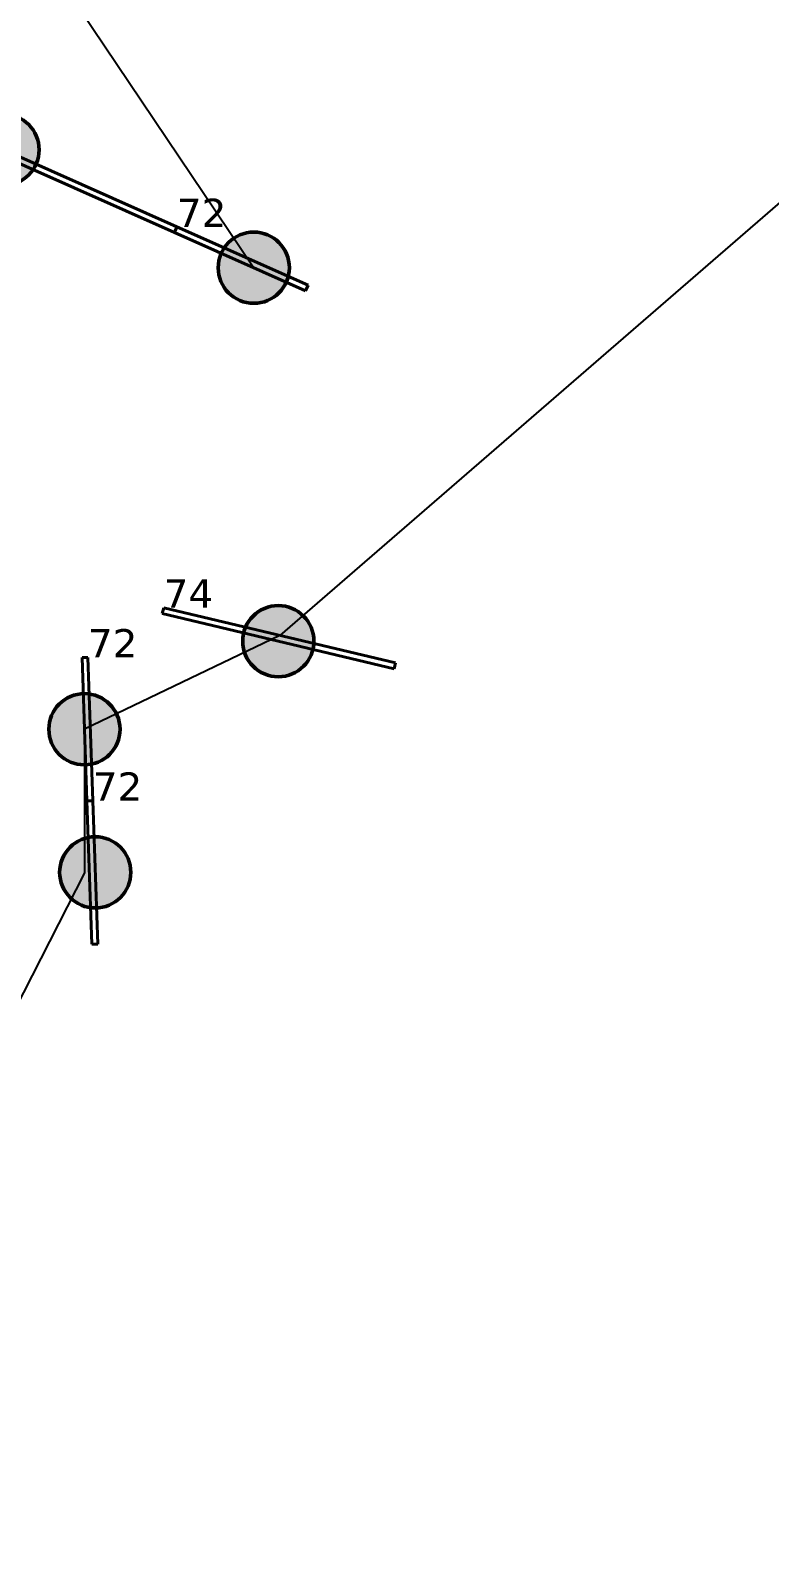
# Model space of a CAD drawing. Header units: millimetres. Extents: x -243740 to 150609, y -473655 to -165121.
# Drawn here: x 59791 to 64489, y -372076 to -362383 of the extents above; entities that cross this region are included whole.
import ezdxf

# ---------------------------------------------------------------- set-up
doc = ezdxf.new("R2010")
doc.units = ezdxf.units.MM
doc.linetypes.add('Штрих', pattern=[6.35, 3.175, -3.175])
for name, color, linetype in [('_Гр.ЩД-1C.10.4.I6.6', 6, 'Continuous'), ('_Гр.ЩД-1C.10.4.I6.8', 6, 'Continuous'), ('Вставка', 252, 'Continuous')]:
    doc.layers.add(name, color=color, linetype=linetype)
for name, color, linetype, lineweight in [('_освещение_dali', 3, 'Continuous', 50), ('A-ANNO-DIMS', 7, 'Continuous', 9), ('DLX_LUM 12', 5, 'Continuous', 40), ('DLX_LUM 14', 5, 'Continuous', 40), ('DLX_LUM 9', 5, 'Continuous', 40), ('АР_монолит', 252, 'Continuous', 50), ('ПК', 252, 'Continuous', 30)]:
    doc.layers.add(name, color=color, linetype=linetype, lineweight=lineweight)
doc.styles.add('GOST 2.304', font='')
doc.styles.add('TableTextStyle', font='')
doc.styles.get('GOST 2.304').set_extended_font_data('GOST Common')
doc.styles.get('TableTextStyle').set_extended_font_data('VERDANA.TTF')
doc.linetypes.add('Truba', pattern='A,3e-05,[4,MSH_7,S=1,R=0,X=0,Y=0],-3.022072', length=3.022102)
doc.dimstyles.new('М-200', dxfattribs={"dimtxt": 400, "dimasz": 160, "dimexe": 200, "dimexo": 400, "dimgap": 50, "dimtad": 1, "dimdec": 0, "dimzin": 0, "dimdsep": 46, "dimtxsty": 'GOST 2.304', "dimblk": 'ARCHTICK', "dimcen": 180, "dimdle": 200, "dimadec": 0, "dimazin": 0, "dimtfac": 1, "dimtdec": 0, "dimtmove": 1, "dimatfit": 0, "dimfxl": 1, "dimtolj": 1, "dimtzin": 0, "dimarcsym": 0})

# ---------------------------------------------------------------- blocks, each defined once
blk = doc.blocks.new('_ArchTick')
at = {"color": 0, "linetype": 'ByBlock', "const_width": 0.15}
blk.add_lwpolyline([(-0.5, -0.5), (0.5, 0.5)], dxfattribs=at)
blk = doc.blocks.new('*D46')
at = {"layer": 'A-ANNO-DIMS', "color": 0, "lineweight": -2, "transparency": 16777216}
blk.add_arc((-165703.8, -113309.3), 107894.2, 269.999998, 325.999999, dxfattribs=at)
at = {"layer": 'Defpoints', "color": 0, "lineweight": 30, "transparency": 16777216}
for p in [(-165703.8, -113309.3), (-165703.8, -113309.3), (-75741.3, -173989.8), (-131171, -215527.9), (-165703.8, -221903.3)]:
    blk.add_point(p, dxfattribs=at)
at = {"layer": 'A-ANNO-DIMS', "color": 0, "lineweight": -2, "transparency": 16777216, "xscale": 160, "yscale": 160, "zscale": 160}
for p, rotation in [((-76255.4, -173643), 55.99999895826774), ((-165703.8, -221203.5), 179.9999981265246)]:
    blk.add_blockref('_ArchTick', p, dxfattribs=dict(at, rotation=rotation))
at = {"layer": 'A-ANNO-DIMS', "color": 0, "transparency": 16777216, "insert": (-114299.5, -207822), "char_height": 400, "attachment_point": 5, "rotation": 28.54122, "style": 'GOST 2.304'}
blk.add_mtext('\\A1;56,0%%D', dxfattribs=at)
blk = doc.blocks.new('A$Caabd1818')
at = {"layer": 'DLX_LUM 12'}
for points in [[(56659.1, 31430.6, 0), (56667.9, 31467.6, 0)], [(56667.9, 31467.6, 0), (56659.1, 31430.6, 0)], [(56667.9, 31467.6, 0), (56659.1, 31430.6, 0)], [(56659.1, 31430.6, 0), (56667.9, 31467.6, 0)], [(58133.8, 31079.3, 0), (56659.1, 31430.6, 0)], [(56659.1, 31430.6, 0), (56659.1, 31430.6, 0)], [(56659.1, 31430.6, 0), (58133.8, 31079.3, 0)], [(56659.1, 31430.6, 0), (56659.1, 31430.6, 0)], [(56659.1, 31430.6, 0), (58133.8, 31079.3, 0)], [(58133.8, 31079.3, 0), (56659.1, 31430.6, 0)], [(56667.9, 31467.6, 0), (56667.9, 31467.6, 0)], [(56667.9, 31467.6, 0), (58142.6, 31116.2, 0)], [(58142.6, 31116.2, 0), (56667.9, 31467.6, 0)], [(56667.9, 31467.6, 0), (56667.9, 31467.6, 0)], [(58142.6, 31116.2, 0), (56667.9, 31467.6, 0)], [(56667.9, 31467.6, 0), (58142.6, 31116.2, 0)], [(58142.6, 31116.2, 0), (58133.8, 31079.3, 0)], [(58133.8, 31079.3, 0), (58142.6, 31116.2, 0)], [(58133.8, 31079.3, 0), (58142.6, 31116.2, 0)], [(58142.6, 31116.2, 0), (58133.8, 31079.3, 0)], [(58142.6, 31116.2, 0), (58142.6, 31116.2, 0)], [(58142.6, 31116.2, 0), (58142.6, 31116.2, 0)], [(58133.8, 31079.3, 0), (58133.8, 31079.3, 0)], [(58133.8, 31079.3, 0), (58133.8, 31079.3, 0)]]:
    blk.add_polyline3d(points, dxfattribs=at)
at = {"layer": 'DLX_LUM 14'}
for points in [[(56736.7, 33854.4, 0), (54531.3, 34836, 0)], [(54531.3, 34836, 0), (56736.7, 33854.4, 0)], [(54531.3, 34836, 0), (56736.7, 33854.4, 0)], [(56736.7, 33854.4, 0), (54531.3, 34836, 0)], [(54546.8, 34870.7, 0), (56752.2, 33889.1, 0)], [(56752.2, 33889.1, 0), (54546.8, 34870.7, 0)], [(56752.2, 33889.1, 0), (54546.8, 34870.7, 0)], [(54546.8, 34870.7, 0), (56752.2, 33889.1, 0)], [(56752.2, 33889.1, 0), (56736.7, 33854.4, 0)], [(56736.7, 33854.4, 0), (56752.2, 33889.1, 0)], [(56736.7, 33854.4, 0), (56752.2, 33889.1, 0)], [(56752.2, 33889.1, 0), (56736.7, 33854.4, 0)], [(56736.7, 33854.4, 0), (56736.7, 33854.4, 0)], [(56736.7, 33854.4, 0), (56736.7, 33854.4, 0)], [(56752.2, 33889.1, 0), (56752.2, 33889.1, 0)], [(56752.2, 33889.1, 0), (56752.2, 33889.1, 0)]]:
    blk.add_polyline3d(points, dxfattribs=at)
at = {"layer": 'DLX_LUM 9'}
for points in [[(56736.7, 33854.4, 0), (56752.2, 33889.1, 0)], [(56752.2, 33889.1, 0), (56736.7, 33854.4, 0)], [(56752.2, 33889.1, 0), (56736.7, 33854.4, 0)], [(56736.7, 33854.4, 0), (56752.2, 33889.1, 0)], [(57569.9, 33483.5, 0), (56736.7, 33854.4, 0)], [(56736.7, 33854.4, 0), (56736.7, 33854.4, 0)], [(56736.7, 33854.4, 0), (57569.9, 33483.5, 0)], [(56736.7, 33854.4, 0), (56736.7, 33854.4, 0)], [(56736.7, 33854.4, 0), (57569.9, 33483.5, 0)], [(57569.9, 33483.5, 0), (56736.7, 33854.4, 0)], [(56752.2, 33889.1, 0), (56752.2, 33889.1, 0)], [(56752.2, 33889.1, 0), (57585.4, 33518.3, 0)], [(57585.4, 33518.3, 0), (56752.2, 33889.1, 0)], [(56752.2, 33889.1, 0), (56752.2, 33889.1, 0)], [(57585.4, 33518.3, 0), (56752.2, 33889.1, 0)], [(56752.2, 33889.1, 0), (57585.4, 33518.3, 0)], [(57585.4, 33518.3, 0), (57569.9, 33483.5, 0)], [(57569.9, 33483.5, 0), (57585.4, 33518.3, 0)], [(57569.9, 33483.5, 0), (57585.4, 33518.3, 0)], [(57585.4, 33518.3, 0), (57569.9, 33483.5, 0)], [(57569.9, 33483.5, 0), (57569.9, 33483.5, 0)], [(57569.9, 33483.5, 0), (57569.9, 33483.5, 0)], [(57585.4, 33518.3, 0), (57585.4, 33518.3, 0)], [(57585.4, 33518.3, 0), (57585.4, 33518.3, 0)], [(56148.5, 31150.5, 0), (56186.5, 31151.7, 0)], [(56186.5, 31151.7, 0), (56148.5, 31150.5, 0)], [(56186.5, 31151.7, 0), (56148.5, 31150.5, 0)], [(56148.5, 31150.5, 0), (56186.5, 31151.7, 0)], [(56179.3, 30239, 0), (56148.5, 31150.5, 0)], [(56148.5, 31150.5, 0), (56148.5, 31150.5, 0)], [(56148.5, 31150.5, 0), (56179.3, 30239, 0)], [(56148.5, 31150.5, 0), (56148.5, 31150.5, 0)], [(56148.5, 31150.5, 0), (56179.3, 30239, 0)], [(56179.3, 30239, 0), (56148.5, 31150.5, 0)], [(56186.5, 31151.7, 0), (56186.5, 31151.7, 0)], [(56186.5, 31151.7, 0), (56217.3, 30240.3, 0)], [(56217.3, 30240.3, 0), (56186.5, 31151.7, 0)], [(56186.5, 31151.7, 0), (56186.5, 31151.7, 0)], [(56217.3, 30240.3, 0), (56186.5, 31151.7, 0)], [(56186.5, 31151.7, 0), (56217.3, 30240.3, 0)], [(56217.3, 30240.3, 0), (56179.3, 30239, 0)], [(56179.3, 30239, 0), (56217.3, 30240.3, 0)], [(56179.3, 30239, 0), (56217.3, 30240.3, 0)], [(56217.3, 30240.3, 0), (56179.3, 30239, 0)], [(56179.3, 30239, 0), (56217.3, 30240.3, 0)], [(56217.3, 30240.3, 0), (56179.3, 30239, 0)], [(56217.3, 30240.3, 0), (56179.3, 30239, 0)], [(56179.3, 30239, 0), (56217.3, 30240.3, 0)], [(56179.3, 30239, 0), (56179.3, 30239, 0)], [(56179.3, 30239, 0), (56179.3, 30239, 0)], [(56210.1, 29327.5, 0), (56179.3, 30239, 0)], [(56179.3, 30239, 0), (56179.3, 30239, 0)], [(56179.3, 30239, 0), (56210.1, 29327.5, 0)], [(56179.3, 30239, 0), (56179.3, 30239, 0)], [(56179.3, 30239, 0), (56210.1, 29327.5, 0)], [(56210.1, 29327.5, 0), (56179.3, 30239, 0)], [(56217.3, 30240.3, 0), (56217.3, 30240.3, 0)], [(56217.3, 30240.3, 0), (56217.3, 30240.3, 0)], [(56217.3, 30240.3, 0), (56217.3, 30240.3, 0)], [(56217.3, 30240.3, 0), (56248.1, 29328.8, 0)], [(56248.1, 29328.8, 0), (56217.3, 30240.3, 0)], [(56217.3, 30240.3, 0), (56217.3, 30240.3, 0)], [(56248.1, 29328.8, 0), (56217.3, 30240.3, 0)], [(56217.3, 30240.3, 0), (56248.1, 29328.8, 0)], [(56248.1, 29328.8, 0), (56210.1, 29327.5, 0)], [(56210.1, 29327.5, 0), (56248.1, 29328.8, 0)], [(56210.1, 29327.5, 0), (56248.1, 29328.8, 0)], [(56248.1, 29328.8, 0), (56210.1, 29327.5, 0)], [(56210.1, 29327.5, 0), (56210.1, 29327.5, 0)], [(56210.1, 29327.5, 0), (56210.1, 29327.5, 0)], [(56248.1, 29328.8, 0), (56248.1, 29328.8, 0)], [(56248.1, 29328.8, 0), (56248.1, 29328.8, 0)]]:
    blk.add_polyline3d(points, dxfattribs=at)
blk = doc.blocks.new('A$Cab2378fa')
at = {"lineweight": 25, "true_color": 0xfff5f5}
h = blk.add_hatch(color=7, dxfattribs=at)
h.dxf.hatch_style = 1
h.paths.add_polyline_path([(0, 0), (-141.6, -170.3, 0.174923), (3, -222.4, 0.197808), (162.3, -156.8)])
h.paths.add_polyline_path([(-163.2, 157.6), (0, 0), (147.8, 177.8, 0.175398), (3, 230.2, 0.209014)])
at = {"lineweight": 25}
h = blk.add_hatch(color=0, dxfattribs=at)
h.paths.add_polyline_path([(162.3, -156.8, 0.442338), (147.8, 177.8), (0, 0)])
h.paths.add_polyline_path([(-141.6, -170.3), (0, 0), (-163.2, 157.6, 0.430096)])
blk.add_circle((3, 3.9), 226.3)
blk = doc.blocks.new('Оси200')
at = {"layer": 'A-ANNO-DIMS'}
dim = blk.add_angular_dim_2l(base=(-131171, -215527.9), line1=((-165703.8, -113309.3), (-75741.3, -173989.8)), line2=((-165703.8, -113309.3), (-165703.8, -221903.3)), text='56,0%%D', dimstyle='М-200', override={"dimadec": 2, "dimtmove": 2}, dxfattribs=at)
dim.commit()
dim.dimension.update_dxf_attribs({"geometry": '*D46', "text_midpoint": (-114299.5, -207822), "dimtype": 130})
blk = doc.blocks.new('A$C010e0e93')
at = {"layer": 'A-ANNO-DIMS'}
blk.add_blockref('Оси200', (404603.7, 213803.6), dxfattribs=at)

msp = doc.modelspace()

# ---------------------------------------------------------------- block references
at = {"layer": 'Вставка', "linetype": 'Truba', "lineweight": 30, "ltscale": 100}
msp.add_blockref('A$C010e0e93', (-234640, -397437.2), dxfattribs=at)

# ---------------------------------------------------------------- next in the draw order: linework, layer by layer
at = {"layer": '_Гр.ЩД-1C.10.4.I6.6', "ltscale": 100}
msp.add_lwpolyline([(66516.8, -361775.6), (61374.9, -366229.9), (60133.6, -366827.1), (60133.6, -367739.6), (59412.4, -369154.4), (59190.7, -369278.8), (58905.3, -368726.2), (59148.9, -368555.8), (58792.5, -368191), (58599.4, -368309.2), (58343.8, -367869.9), (58510.4, -367760.7), (58231, -367334.7), (58041.7, -367458.8), (33375.3, -380893), (34553, -385186.3), (27704.1, -386928), (28543.9, -389381.8)], dxfattribs=at)
at = {"layer": '_Гр.ЩД-1C.10.4.I6.8', "ltscale": 100}
msp.add_lwpolyline([(57880.2, -358941.9), (61210.4, -363891.7), (59603.7, -363176.6), (57169.7, -365686), (57010.6, -365846.9), (56677.4, -365341), (56888.1, -365258.4), (56586.9, -364800.9), (56427.8, -364961.9), (56165.9, -364564.1), (56324.9, -364403.1), (56652.6, -363916.3), (56037.1, -363916.3), (55804.5, -364092.1), (55174, -363050.4), (55432.9, -363072.9), (55685.9, -360564.9)], dxfattribs=at)

# ---------------------------------------------------------------- next in the draw order: block references
at = {"layer": '_освещение_dali', "color": 5, "ltscale": 100}
for p in [(59616.2, -363145.8), (61207.4, -363895.6), (61363.1, -366270.8), (60130.6, -366831), (60199.4, -367741.2)]:
    msp.add_blockref('A$Cab2378fa', p, dxfattribs=at)
at = {"layer": 'Defpoints', "linetype": 'Truba', "ltscale": 100}
msp.add_blockref('A$Caabd1818', (3969.7, -397521.8), dxfattribs=at)

# ---------------------------------------------------------------- next in the draw order: texts
at = {"layer": '_освещение_dali', "color": 103, "true_color": 0x82d989, "style": 'TableTextStyle'}
msp.add_text('72', height=180, dxfattribs=at).set_placement((60721.9, -363632.7))
at = {"layer": '_освещение_dali', "color": 63, "true_color": 0xbedb69, "style": 'TableTextStyle'}
for s, p in [('74', (60637.5, -366054.2)), ('72', (60156.1, -366370)), ('72', (60187, -367281.5))]:
    msp.add_text(s, height=180, dxfattribs=at).set_placement(p)

doc.saveas('drawing.dxf')
